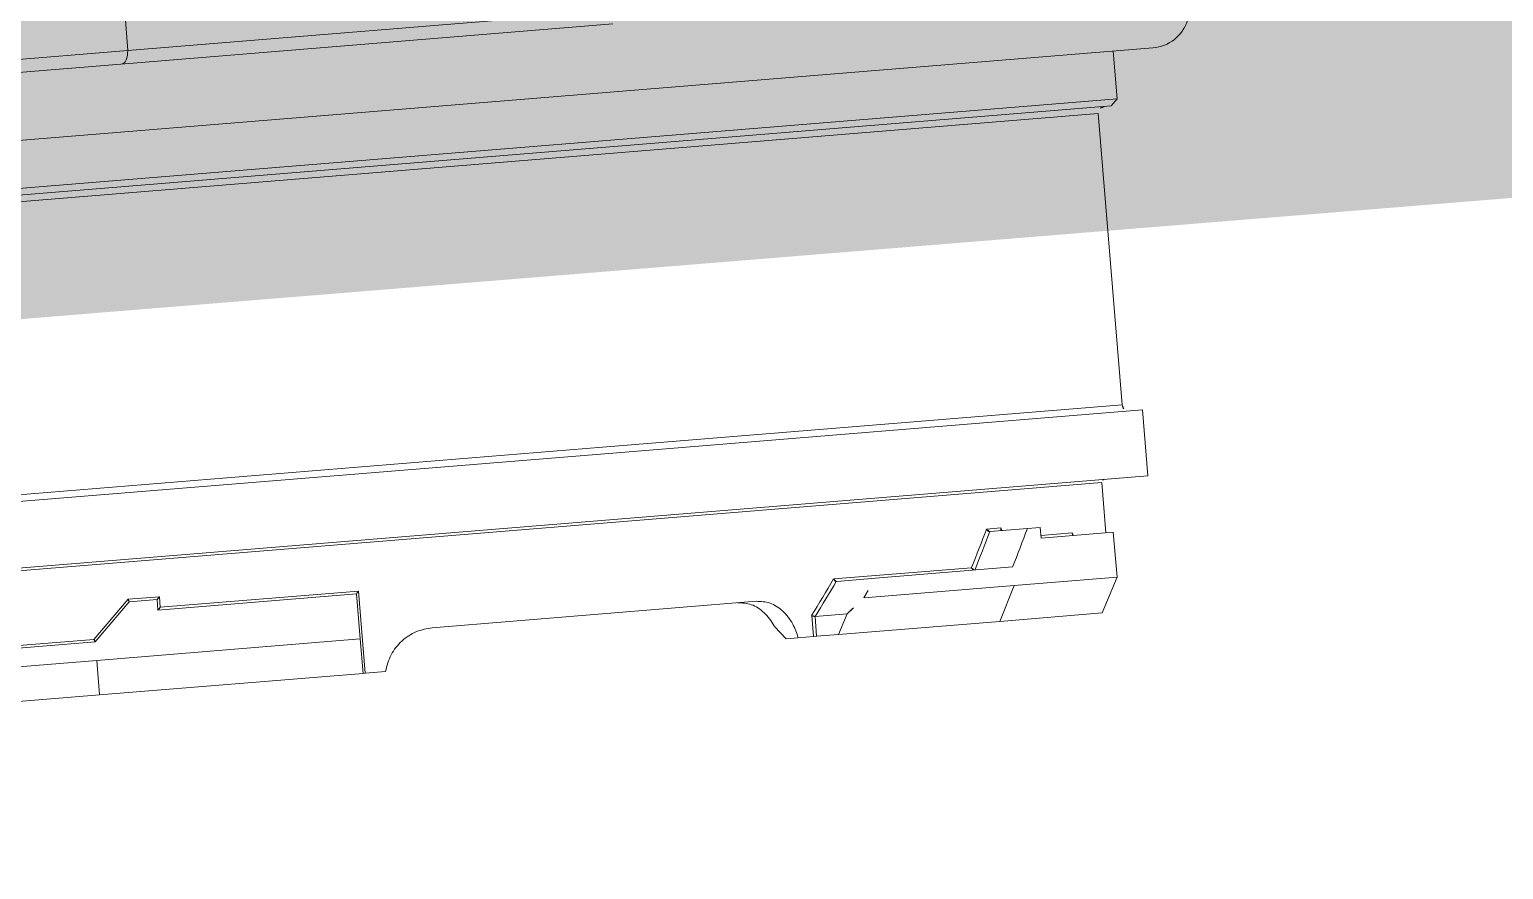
# Model space of a CAD drawing. Header units: metres. Extents: x 1956498 to 1957612, y 2277909 to 2278547.
# Drawn here: x 1957464.9008 to 1957465.0118, y 2278066.6341 to 2278066.6974 of the extents above; entities that cross this region are included whole.
import ezdxf

# ---------------------------------------------------------------- set-up
doc = ezdxf.new("R2010")
doc.units = ezdxf.units.M
doc.layers.add('UBS-100-Clôture', color=30, linetype='LIMITE1')
doc.layers.add('UBS_400_DETAIL POSTE HTA TOOLKIT UBS', color=7, linetype='Continuous')
doc.linetypes.add('LIMITE1', pattern='A,6.35,-2.54,[133,ltypeshp.shx,S=2.54,R=0,X=-2.54,Y=0],-2.54,25.4', length=36.83)

# ---------------------------------------------------------------- blocks, each defined once
blk = doc.blocks.new('HSI 150 D3.58 PROFIL')
at = {"color": 3, "linetype": 'Continuous', "lineweight": 15}
for p, q in [((-43.1, 71.41), (-43.1, -94.59)), ((-75.2, -91.59), (-75.2, 68.41)), ((-70.2, -51.59), (-70.2, 68.41)), ((-47.2, -91.09), (-47.2, 67.91)), ((-46.7, 68.41), (-46.7, -91.59)), ((-69.7, 66.91), (-69.7, -50.84)), ((-47.7, -90.09), (-47.7, 66.91)), ((-75.4, -88.09), (-75.4, 64.91)), ((-85.2, -11.59), (-85.2, 8.31)), ((-82.6, 7.21), (-82.6, -11.59)), ((-81.2, 5.81), (-81.2, -11.59)), ((-81, 5.84), (-81, -11.51)), ((-37.02, -5.54), (-37.02, -17.65)), ((-38, -17.04), (-38, -6.15)), ((-85.2, -11.59), (-82.6, -11.59)), ((-85.2, -31.49), (-85.2, -11.59)), ((-82.6, -11.59), (-82.6, -31.49)), ((-81.2, -11.59), (-78.4, -14.39)), ((-81, -11.51), (-78.2, -14.31)), ((-78.4, -14.39), (-78.4, -16.49)), ((-78.2, -14.31), (-78.2, -16.68)), ((-78.4, -16.49), (-79.2, -16.49)), ((-79.2, -16.49), (-79.2, -31.49)), ((-79, -16.68), (-79, -31.64)), ((-78.2, -16.68), (-79, -16.68)), ((-38, -54.22), (-38, -17.04)), ((-37.02, -17.65), (-1.02, -18.03)), ((-37.02, -17.65), (-37.02, -54.09)), ((-82.6, -31.49), (-85.2, -31.49)), ((-85.2, -31.64), (-85.2, -31.49)), ((-85.2, -33.18), (-85.2, -31.64)), ((-79, -31.64), (-85.2, -31.64)), ((-79.2, -31.49), (-82.6, -31.49)), ((-82.2, -36.95), (-82.2, -61.42)), ((-69.7, -50.84), (-69.7, -90.09)), ((-70.2, -91.59), (-70.2, -51.59)), ((-84.2, -62.64), (-85.2, -63.46)), ((-85.2, -63.46), (-85.2, -64.36)), ((-85.2, -65.51), (-85.2, -64.36)), ((-85.2, -65.51), (-83.61, -65.51)), ((-85.2, -65.75), (-85.2, -65.51)), ((-83.7, -65.75), (-85.2, -65.75)), ((-85.2, -65.75), (-85.2, -67.41)), ((-83.7, -65.76), (-83.7, -65.75)), ((-83.7, -68.18), (-83.7, -65.76)), ((-85.2, -67.41), (-83.7, -68.18)), ((-85.2, -79.58), (-85.2, -67.41)), ((-81.2, -67.59), (-81.19, -67.56)), ((-81.2, -67.59), (-81.2, -70.52)), ((-81, -67.38), (-81, -77.8)), ((-82.6, -69.54), (-82.6, -80.88)), ((-81.2, -70.52), (-81.2, -80.88)), ((-82.6, -80.88), (-85.2, -79.58)), ((-85.2, -87.31), (-85.2, -79.58)), ((-78.4, -79.37), (-78.4, -79.38)), ((-78.4, -79.38), (-78.4, -82.23)), ((-78.2, -79.16), (-78.2, -80.24)), ((-82.6, -80.88), (-82.6, -88.65)), ((-78.2, -80.24), (-78.35, -80.24)), ((-78.4, -83.2), (-79.2, -83.2)), ((-79.2, -83.2), (-79.2, -88.65)), ((-79, -83.2), (-79, -85.55)), ((-78.4, -82.23), (-78.4, -83.2)), ((-79, -85.55), (-79.08, -85.55)), ((-82.6, -88.65), (-85.2, -87.31)), ((-79.2, -88.65), (-82.6, -88.65)), ((-79.2, -88.09), (-75.4, -88.09)), ((-69.7, -90.09), (-47.7, -90.09)), ((-75.2, -91.59), (-70.2, -91.59)), ((-47.2, -91.09), (-46.7, -91.59)), ((-46.7, -91.59), (-43.1, -91.59))]:
    blk.add_line(p, q, dxfattribs=at)
at = {"color": 3, "linetype": 'Continuous', "lineweight": 15, "flags": 128}
blk.add_lwpolyline([(-38, -17.04), (-37.98, -17.16), (-37.93, -17.27), (-37.84, -17.38), (-37.71, -17.47), (-37.56, -17.54), (-37.39, -17.6), (-37.21, -17.63), (-37.02, -17.65)], dxfattribs=at)
at = {"color": 3, "linetype": 'Continuous', "lineweight": 15}
for centre, radius, start, end in [((-75.4, -88.29), 0.2, 0, 90), ((-69.7, -90.59), 0.5, 90, 180), ((-47.7, -90.59), 0.5, 0, 90), ((-40.1, -94.59), 3, 180, 314.427)]:
    blk.add_arc(centre, radius, start, end, dxfattribs=at)
for centre, major_axis, ratio, start_param, end_param in [((-63.66, -11.67), (-66.42, 66.42), 0.57735, 1.83003, 1.863686), ((-63.51, -11.59), (66.51, -66.16), 0.577346, 4.96857, 5.003767), ((14.89, -50.94), (126.66, -98.9), 0.508568, 4.281703, 4.293302), ((-63.8, -11.59), (-69.28, 69.28), 0.57735, 1.857152, 1.875143), ((-81.06, -11.67), (-66.42, 66.42), 0.57735, 2.092551, 2.129064), ((-80.91, -11.59), (66.51, -66.16), 0.577346, 5.232647, 5.26916), ((-81.2, -11.59), (-69.28, 69.28), 0.57735, 2.094395, 2.129402)]:
    blk.add_ellipse(centre, major_axis=major_axis, ratio=ratio, start_param=start_param, end_param=end_param, dxfattribs=at)
for points, knots in [([(-81, -11.51), (-81, -11.51), (-81.02, -11.52), (-81.06, -11.54), (-81.11, -11.56), (-81.16, -11.58), (-81.19, -11.59), (-81.19, -11.59), (-81.2, -11.59)], [0, 0, 0, 0, 0.0103207, 0.1954238, 0.4105274, 0.6110668, 0.8054208, 1, 1, 1, 1]), ([(-78.2, -14.31), (-78.2, -14.31), (-78.22, -14.31), (-78.26, -14.33), (-78.31, -14.36), (-78.36, -14.38), (-78.39, -14.39), (-78.39, -14.39), (-78.4, -14.39)], [0, 0, 0, 0, 0.010319, 0.195789, 0.410774, 0.611219, 0.805497, 1, 1, 1, 1]), ([(-79, -16.68), (-79, -16.68), (-79.01, -16.67), (-79.05, -16.63), (-79.11, -16.57), (-79.16, -16.52), (-79.19, -16.5), (-79.19, -16.5), (-79.2, -16.49)], [0, 0, 0, 0, 0.0077, 0.171331, 0.477284, 0.698976, 0.849037, 1, 1, 1, 1]), ([(-78.2, -16.68), (-78.2, -16.68), (-78.21, -16.67), (-78.25, -16.63), (-78.31, -16.57), (-78.36, -16.52), (-78.39, -16.5), (-78.39, -16.5), (-78.4, -16.49)], [0, 0, 0, 0, 0.0077, 0.171331, 0.477284, 0.698976, 0.849037, 1, 1, 1, 1]), ([(-79, -31.64), (-79, -31.64), (-79.01, -31.63), (-79.06, -31.59), (-79.12, -31.54), (-79.17, -31.5), (-79.18, -31.5), (-79.19, -31.49)], [0, 0, 0, 0, 0.008646, 0.221292, 0.557441, 0.801601, 1, 1, 1, 1]), ([(-85.2, -33.18), (-84.78, -33.33), (-83.93, -33.64), (-82.96, -34.57), (-82.32, -35.71), (-82.24, -36.55), (-82.2, -36.95)], [0, 0, 0, 0, 0.251499, 0.502807, 0.75884, 1, 1, 1, 1]), ([(-82.2, -60.02), (-82.24, -60.37), (-82.33, -61.07), (-83.05, -61.99), (-83.77, -62.45), (-84.18, -62.63), (-84.2, -62.64)], [0, 0, 0, 0, 0.329398, 0.658814, 0.986935, 1, 1, 1, 1]), ([(-82.2, -61.42), (-82.24, -61.77), (-82.33, -62.48), (-83.05, -63.39), (-84.03, -64.06), (-84.83, -64.27), (-85.2, -64.36)], [0, 0, 0, 0, 0.261818, 0.523649, 0.784526, 1, 1, 1, 1]), ([(-83.61, -65.51), (-83.61, -65.51), (-83.62, -65.52), (-83.64, -65.56), (-83.67, -65.62), (-83.69, -65.69), (-83.69, -65.73), (-83.7, -65.75)], [0, 0, 0, 0, 0.012189, 0.262735, 0.51713, 0.758311, 1, 1, 1, 1]), ([(-81, -67.38), (-81, -67.38), (-81, -67.39), (-81.03, -67.4), (-81.08, -67.42), (-81.14, -67.46), (-81.18, -67.51), (-81.19, -67.54), (-81.19, -67.56)], [0, 0, 0, 0, 0.011546, 0.078163, 0.326153, 0.557141, 0.778385, 1, 1, 1, 1]), ([(-81, -77.8), (-81, -77.8), (-81.02, -77.81), (-81.06, -77.82), (-81.11, -77.86), (-81.16, -77.91), (-81.19, -77.96), (-81.19, -78), (-81.2, -78.02)], [0, 0, 0, 0, 0.010321, 0.195424, 0.410527, 0.611067, 0.805421, 1, 1, 1, 1]), ([(-78.2, -79.16), (-78.2, -79.16), (-78.22, -79.16), (-78.26, -79.18), (-78.31, -79.21), (-78.36, -79.26), (-78.39, -79.32), (-78.39, -79.36), (-78.4, -79.37)], [0, 0, 0, 0, 0.010319, 0.195789, 0.410774, 0.611219, 0.805497, 1, 1, 1, 1]), ([(-78.2, -80.24), (-78.2, -80.24), (-78.21, -80.24), (-78.25, -80.22), (-78.31, -80.22), (-78.36, -80.24), (-78.39, -80.28), (-78.39, -80.31), (-78.4, -80.32)], [0, 0, 0, 0, 0.0077, 0.171331, 0.477284, 0.698976, 0.849037, 1, 1, 1, 1]), ([(-79, -85.55), (-79, -85.55), (-79.01, -85.55), (-79.06, -85.54), (-79.12, -85.56), (-79.17, -85.59), (-79.18, -85.63), (-79.19, -85.65)], [0, 0, 0, 0, 0.0086458, 0.2212919, 0.5574409, 0.8016011, 1, 1, 1, 1])]:
    blk.add_open_spline(points, degree=3, knots=knots, dxfattribs=at)
blk = doc.blocks.new('UBS_PDL C1752')
at = {"xscale": 0.001, "yscale": 0.001, "zscale": 0.001, "rotation": 270}
blk.add_blockref('HSI 150 D3.58 PROFIL', (-1.16608, 1.32512), dxfattribs=at)

msp = doc.modelspace()

# ---------------------------------------------------------------- linework, layer by layer
at = {"layer": 'UBS-100-Clôture', "color": 30, "ltscale": 0.1, "true_color": 0xf26722, "transparency": 33554687, "const_width": 0.2}
msp.add_lwpolyline([(1957452.10861, 2278234.20834), (1957472.78211, 2278172.78773), (1957482.60391, 2278143.01665), (1957491.43073, 2278124.53938), (1957501.91196, 2278087.4138, -0.474925), (1957486.75018, 2278065.86129), (1957466.44478, 2278064.20257), (1957466.22766, 2278066.88381), (1957461.24489, 2278066.47868), (1957461.46217, 2278063.79555), (1957439.48752, 2278062.00048), (1957103.22307, 2278049.50956)], format="xyb", dxfattribs=at)

# ---------------------------------------------------------------- block references
at = {"layer": 'UBS_400_DETAIL POSTE HTA TOOLKIT UBS', "transparency": 33554687, "rotation": 184.6700307831418}
msp.add_blockref('UBS_PDL C1752', (1957463.61751, 2278067.95701), dxfattribs=at)

doc.saveas('drawing.dxf')
